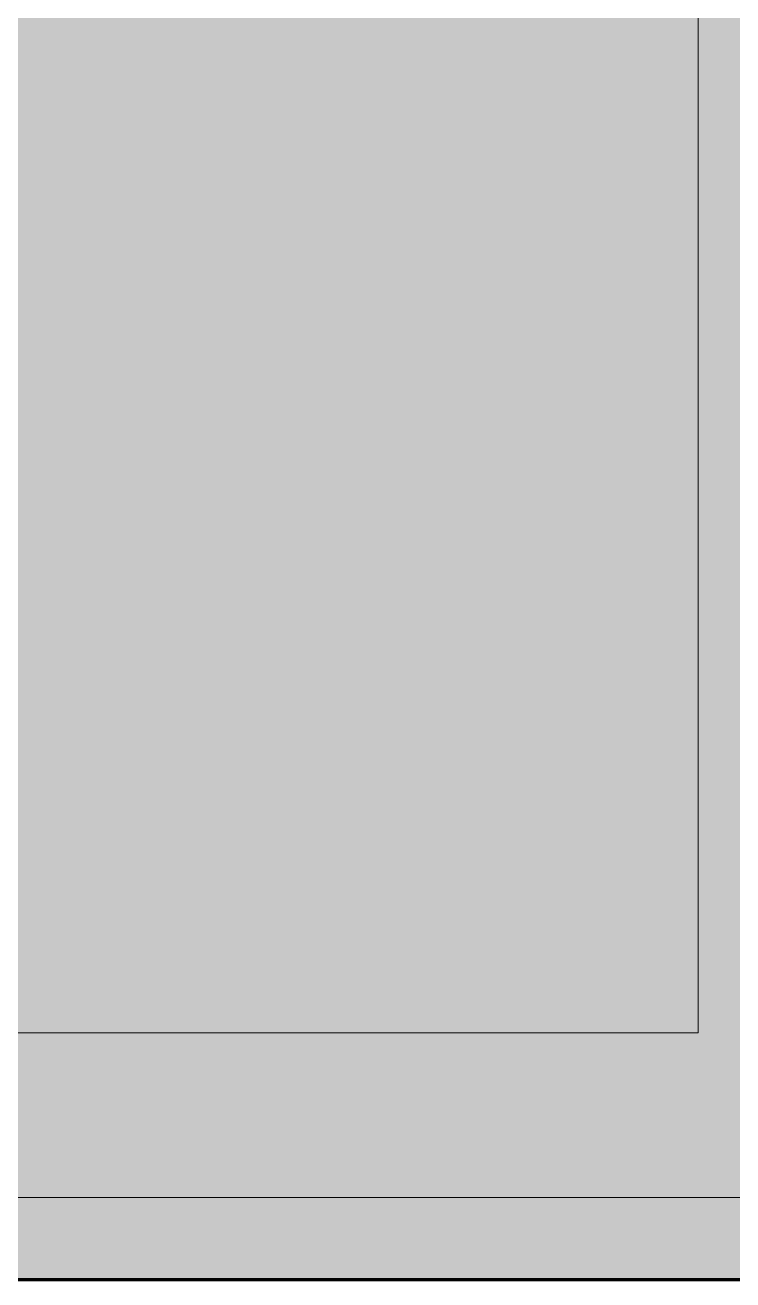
# Model space of a CAD drawing. Header units: inches. Extents: x 20478 to 36715, y -248 to 750.
# Drawn here: x 28011.44 to 28028.62, y 0 to 30.47 of the extents above; entities that cross this region are included whole.
import ezdxf

# ---------------------------------------------------------------- set-up
doc = ezdxf.new("R2010")
doc.units = ezdxf.units.IN
doc.header["$MEASUREMENT"] = 0
for name, color, linetype, lineweight in [('A-DOOR', 31, 'Continuous', 13), ('A-GLAZ-CWMG', 51, 'Continuous', 9), ('C-TOPO', 7, 'Continuous', 9)]:
    doc.layers.add(name, color=color, linetype=linetype, lineweight=lineweight)

# ---------------------------------------------------------------- blocks, each defined once
blk = doc.blocks.new('Door_Single_Storefront - one-827453-Elevation - South')
at = {"layer": 'A-DOOR'}
h = blk.add_hatch(color=256, dxfattribs=at)
h.paths.add_polyline_path([(26088.453, 2), (26088.453, 96), (26053.265, 96), (26053.265, 2), (26087.421, 2)], flags=0)
h.paths.add_polyline_path([(26084.453, 6), (26057.265, 6), (26057.265, 92), (26084.453, 92), (26084.453, 10.745)], flags=0)
blk.add_hatch(color=256, dxfattribs=at).paths.add_polyline_path([(26070.142, 6), (26084.453, 6), (26084.453, 92), (26057.265, 92), (26057.265, 6)], flags=0)
for p, q in [((26084.453, 6), (26084.453, 92)), ((26057.265, 6), (26084.453, 6))]:
    blk.add_line(p, q, dxfattribs=at)
blk = doc.blocks.new('Rectangular Mullion - Rectangular Mullion 1-779662-Elevation - South')
at = {"layer": 'A-GLAZ-CWMG'}
blk.add_hatch(color=256, dxfattribs=at).paths.add_polyline_path([(26089.453, 0), (26089.453, 2), (26053.265, 2), (26053.265, 0), (26087.421, 0)], flags=0)
blk.add_line((26089.453, 2), (26053.265, 2), dxfattribs=at)

msp = doc.modelspace()

# ---------------------------------------------------------------- linework, layer by layer
at = {"layer": 'C-TOPO', "lineweight": 70}
msp.add_line((28307.21206, 0), (25582.96861, 0), dxfattribs=at)
at = {"layer": 'C-TOPO'}
msp.add_line((28307.21206, 0), (25582.96943, 0), dxfattribs=at)

# ---------------------------------------------------------------- block references
at = {"layer": 'A-DOOR'}
msp.add_blockref('Door_Single_Storefront - one-827453-Elevation - South', (1943.32392, 0), dxfattribs=at)
at = {"layer": 'A-GLAZ-CWMG'}
msp.add_blockref('Rectangular Mullion - Rectangular Mullion 1-779662-Elevation - South', (1943.32392, 0), dxfattribs=at)

doc.saveas('drawing.dxf')
